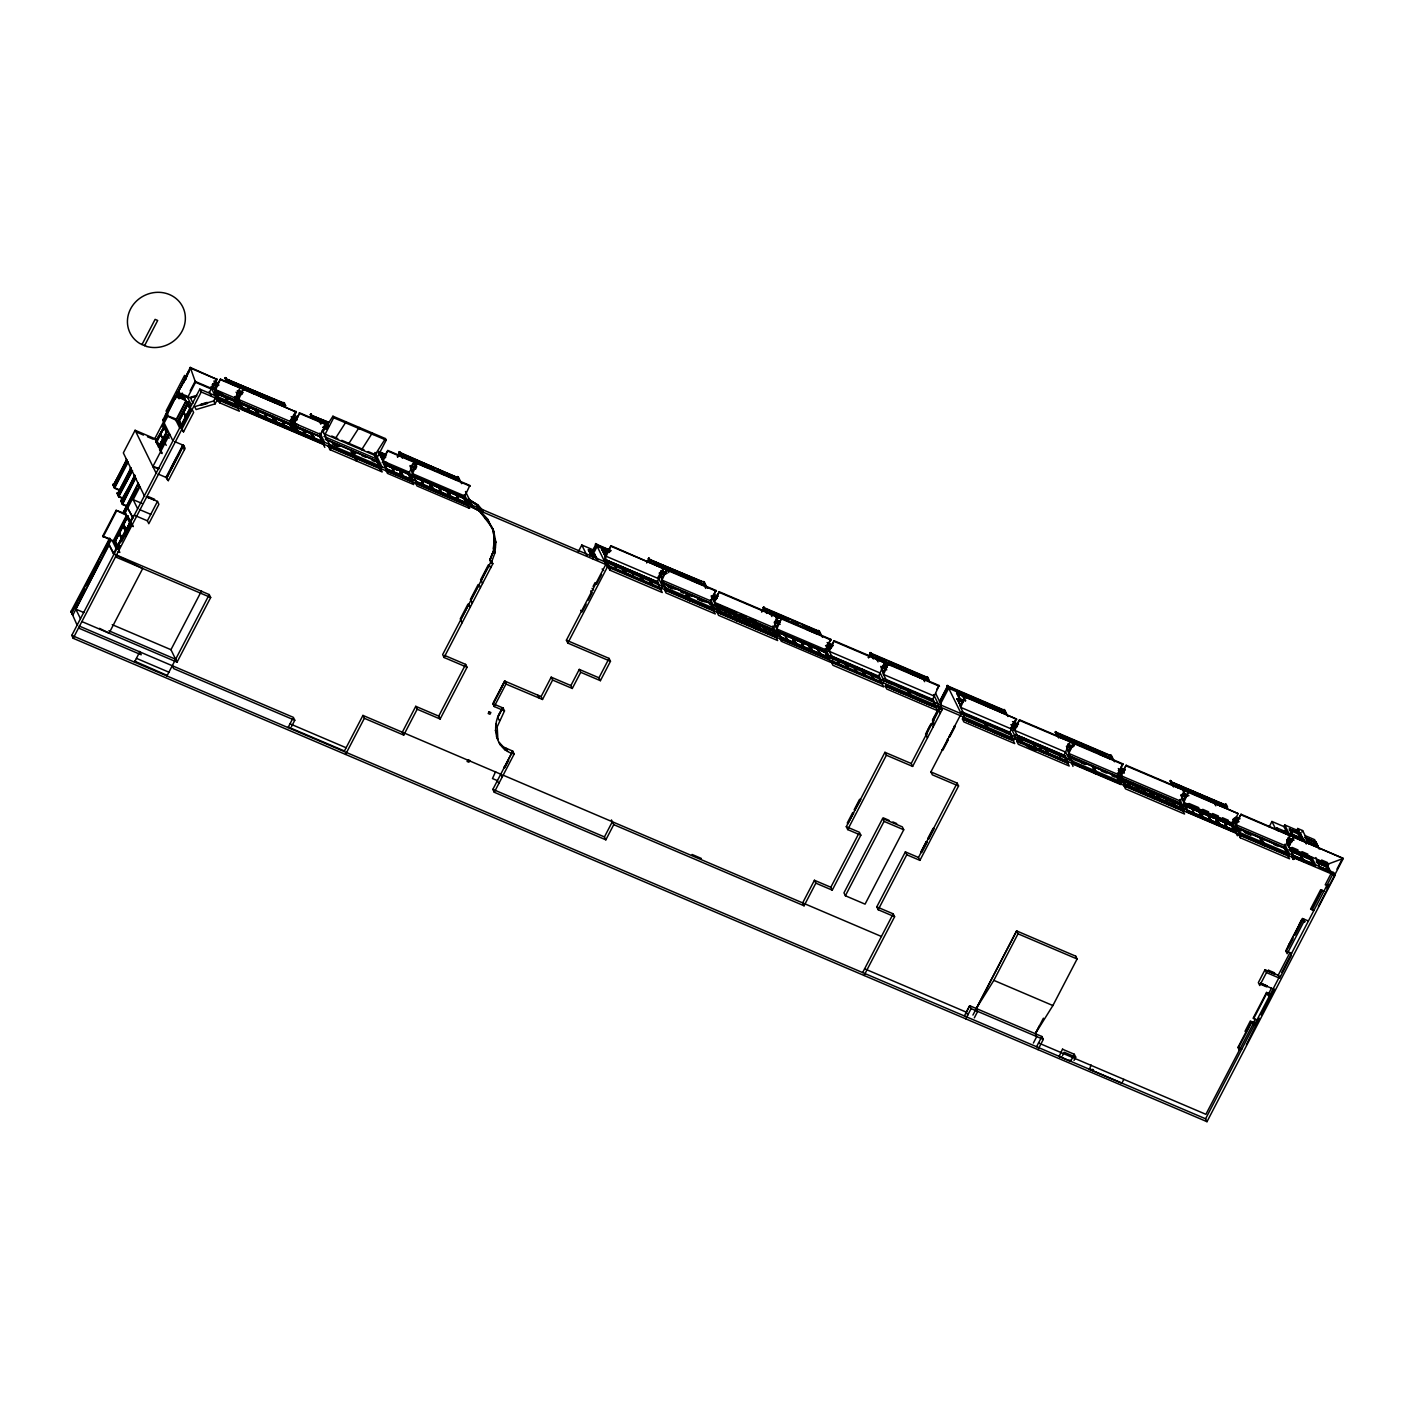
<?xml version="1.0" encoding="UTF-8"?>
<svg xmlns="http://www.w3.org/2000/svg" width="1414" height="1414" viewBox="0 0 1414 1414"><rect width="100%" height="100%" fill="white"/><g stroke="black" fill="none" stroke-linecap="round" stroke-linejoin="round"><path stroke-width="1.5" d="M493.415 548.685L493.875 543.188M493.557 549.958C497.021 526.114 491.471 546.617 494.971 552.856L491.188 563.019L492.832 563.726L444.067 657.492L467.044 667.284L440.143 719.019L417.183 709.227L415.751 706.328L402.318 732.205L403.732 735.103L417.183 709.227M494.971 552.856L495.872 542.269L493.875 532L487.653 519.751L492.867 528.871L494.44 539.335L492.867 528.871M611.431 819.908L613.747 824.645L605.846 839.828L494.281 792.264L514.166 754.016C493.822 749.455 490.446 722.307 503.084 708.007L492.832 703.642L504.533 681.141L506.353 684.199L505.01 681.177L493.239 703.818M496.455 736.588L497.869 739.487L497.198 726.796L504.498 710.906L503.084 708.007M491.188 563.019L489.774 560.121L494.052 549.763L489.792 559.891M141.966 344.627L155.098 319.37L157.679 320.465L144.546 345.723M162.097 453.576L154.798 438.676L135.108 430.28L123.336 452.904L139.686 486.557L137.953 482.722M112.802 484.719L113.809 484.348L112.802 484.719L114.534 488.237L120.155 490.64M127.985 462.678L126.253 458.843M113.474 484.755L126.853 460.345L114.145 485.037M113.809 484.896L126.235 460.186M127.667 461.742L114.216 487.6L119.837 490.004M114.534 488.237L127.967 462.378M124.361 499.248L118.741 496.844L117.009 493.309L118.016 492.938M132.209 471.286L130.123 468.105L131.131 467.734M117.68 493.592L130.459 468.794M130.795 468.935L118.016 493.486L117.009 493.309M118.352 493.627L131.06 468.953L118.299 493.504M118.741 496.844L132.191 470.968M128.108 506.884L122.488 504.48L120.756 500.945L121.763 500.574M133.853 475.74L134.86 475.369L133.853 475.74L135.938 478.922M172.932 440.85L162.787 420.117L163.794 419.746M165.473 415.097L175.566 395.708L185.181 399.19L185.941 400.745L175.849 420.135L165.473 415.097L175.089 418.597L175.849 420.135M190.271 367.41L195.521 382.31L187.62 397.511L177.616 393.251L190.271 367.41L217.049 379.447L211.923 389.31L195.521 382.31L194.761 380.755M116.125 510.33L128.161 516.075L114.711 541.951L102.674 536.206L116.125 510.33L125.758 513.83M188.769 371.228L164.059 420.312M103.063 536.984L116.514 511.108M121.763 501.122L134.524 476.571M163.794 420.294L173.074 402.142M173.94 400.781L179.012 391.006M181.045 387.1L189.176 371.493M121.763 501.935L134.136 476.306L132.898 480.495M123.089 499.389L127.932 489.81M163.794 421.089L166.092 416.405M175.301 398.96L179.295 391.024M183.343 383.212L187.408 375.417M154.798 438.676L166.569 416.034M162.15 426.904L167.577 416.494M177.74 396.981L179.772 393.074M122.488 504.48L135.62 477.985L122.17 503.844L125.917 505.452M155.664 441.557L164.501 426.144L167.276 431.8L159.128 447.496L155.664 441.557L164.501 426.144M178.288 398.235L180.303 394.347M156.159 441.044L164.236 427.116L166.764 432.277L159.375 446.506L156.159 441.044L159.375 446.506M178.924 397.458L180.957 393.552L183.838 399.349L184.562 397.935M156.848 441.345L164.236 427.116M179.065 398.819L181.646 393.852L183.484 398.713M164.095 427.682L160.719 434.169L163.105 439.029L166.481 432.543L163.564 426.834M179.596 398.076L181.452 394.488M77.116 625.147L71.036 611.414L72.468 614.295M109.638 538.257L70.7 612.068M122.824 513.176L137.883 483.942M71.707 612.244L110.045 538.54M123.142 513.317L137.936 484.083M71.637 612.916L84.08 588.984L79.113 598.811M86.113 585.096L98.202 561.818M103.257 552.132L109.302 540.484M123.425 513.335L136.522 488.113M71.707 613.04L77.098 602.682M86.166 585.237L98.273 561.959M103.31 552.255L109.355 540.608M123.478 513.459L133.57 494.052M158.686 446.205L166.764 432.277M81.888 621.577L177.05 662.159L210.686 597.486L209.254 594.587L113.438 553.74L108.454 543.542L110.239 540.095M121.445 541.792L131.06 523.321L129.575 522.685L124.591 512.504L127.278 507.326L132.916 517.807L127.278 507.326M158.439 447.213L166.605 431.517L163.83 425.861M110.893 540.378L72.786 615.249L71.036 611.414M113.067 541.244L126.518 515.385L125.245 512.787L139.367 485.621M80.474 618.678L75.79 609.134L109.408 544.461M137.635 508.74L133.181 499.672L139.915 486.734L144.352 495.819M159.57 449.511L168.407 434.116L159.57 449.511L161.408 453.293M190.13 390.9L195.079 381.391L209.661 387.613M161.744 452.445L160.065 449.016L168.142 435.088M161.037 449.051L164.413 442.547M168.001 435.636L164.625 442.14L166.216 445.375M179.666 427.912L176.149 420.736L186.224 401.329L187.868 402.036L190.501 407.409M158.792 469.077L152.871 466.549L169.698 434.222M118.21 551.743L119.837 552.432L114.446 541.067L122.877 525.018L114.852 541.244L117.468 546.599M123.177 524.488L127.667 515.863M127.507 516.799L123.654 524.205L126.217 529.455M177.793 421.443L187.868 402.036M181.434 426.339L178.394 420.806L187.868 402.76L178.8 420.983L180.55 424.553M180.532 425.738L178.606 421.796L188.698 402.389M113.438 553.74L116.125 548.561L111.971 540.077M132.262 517.524L126.146 529.932L123.089 524.205L126.076 530.391L130.548 521.766L128.621 517.842M118.935 544.302L120.844 540.608M71.778 635.399L199.834 389.115L1333.614 872.509L1335.046 875.407L1206.99 1121.691L73.192 638.297L71.778 635.399L1205.576 1118.792L1206.99 1121.691M124.573 534.439L126.571 530.604L122.859 524.347L123.672 524.7M128.161 527.528L131.042 521.978M181.027 426.162L190.483 408.098L187.868 402.76M180.674 427.346L190.501 408.611L187.691 403.414M119.518 545.504L117.609 549.198L113.88 541.597L127.331 515.721L131.06 523.321M182.335 424.589L186.259 417.537L183.378 411.704L185.729 415.398M186.259 417.042L188.999 411.774M187.549 416.052L189.564 412.163M120.349 545.839L118.422 549.533L116.125 548.561M125.157 536.613L131.873 523.675L133.287 526.574L131.643 525.867M73.192 638.297L201.248 391.996L199.834 389.115M148.063 497.392L154.621 500.185M148.152 497.728L148.664 496.738L154.568 499.266L154.055 500.238M183.537 431.853L193.63 412.446L192.198 409.565L191.385 409.212L181.292 428.601L183.537 431.853L177.775 421.425M209.466 392.279L211.481 388.39M182.777 445.039L165.968 477.384L168.301 480.654L185.11 448.326L183.696 445.428L174.735 441.61M166.887 476.2L167.63 480.371M170.599 469.165L174.664 461.335M174.894 460.858L176.944 456.952M182.371 446.435L183.025 445.145M170.334 470.438L167.488 476.359L166.569 475.97M179.896 452.038L182.848 446.347L184.456 449.599M168.301 480.654L166.887 477.773L183.696 445.428M210.774 386.941L214.044 388.337L214.115 389.804L220.46 379.111L240.15 387.489L234.565 399.738L237.746 406.26M213.885 389.363L212.648 384.785M157.484 501.404L158.898 504.303L148.806 523.71L147.392 520.812L157.484 501.404L146.225 496.614M218.428 398.783L214.875 391.36L220.46 379.111M215.511 391.307L214.751 392.756L233.946 400.798L236.403 405.836M224.967 378.192L225.975 377.821L227.053 381.356L224.967 378.192L225.975 377.821M238.365 407.515L215.405 397.723L216.819 400.622L215.14 403.856L196.122 409.565L194.708 406.666L213.726 400.957L215.741 397.069L211.393 388.214L214.681 389.61M225.975 379.164L284.055 403.114M226.381 381.073L225.321 377.52M218.269 399.932L237.959 408.328L239.373 411.209L219.683 402.831L218.269 399.932L219.011 398.465M219.683 402.831L218.675 399.119M230.995 383.813L255.421 393.41L232.232 384.52M225.533 397.21L227.901 402.743M235.396 404.616L234.07 400.233L237.34 407.055M233.646 401.046L215.812 393.428L216.236 392.632L234.547 400.516L216.024 393.021L218.905 398.783M234.441 401.152L234.865 400.356L215.175 391.961M237.004 406.207L234.547 400.516M237.959 408.328L239.213 405.906L235.413 398.129M241.617 407.904L258.108 414.514L249.73 410.944M247.203 406.454L255.103 409.123L256.588 412.817M254.06 393.834L232.585 383.848M249.925 411.315L247.627 405.942M249.836 411.81L247.097 405.588L249.306 411.456M260.264 396.486L274.705 402.637M256.394 413.277L255.068 408.893L257.277 415.062M256.323 410.343L259.504 415.398M134.454 662.123L139.792 651.872M264.506 413.542L265.973 417.236M264.966 413.736L272.602 416.582L275.076 421.637M267.052 418.738L264.595 413.047L267.228 418.403M267.334 419.269L265.143 413.401M273.892 420.736L272.566 416.37L275.606 421.973L259.328 414.956M272.831 417.236L273.255 416.441L276.614 422.821L285.009 426.392L282.111 420.506L283.472 424.695M275.536 421.443L274.21 417.059L276.826 422.415L293.105 429.432L290.347 423.528L296.321 412.057L243.438 388.903L237.923 397.988L242.501 407.303L241.352 409.494L323.382 444.473L324.813 447.372M274.351 418.155L276.826 423.193M283.719 402.424L285.451 406.26L284.373 402.707M285.133 405.323L285.451 406.26M282.217 421.372L290.117 424.041M284.939 426.233L282.641 420.859M177.05 662.159L170.953 649.698L201.53 590.911M291.39 428.195L290.064 423.829L292.945 429.768M243.438 388.903L237.852 401.152L290.754 423.9L290.33 424.713L256.5 410.007L259.328 415.734L264.931 418.12M293.635 424.925L299.591 413.454L293.723 421.761L290.436 420.365L295.933 411.28M294.784 426.321L297.612 431.27L313.484 438.04L313.06 438.853M166.94 675.98L209.254 594.587M297.559 432.472L298.283 431.076L291.991 418.067L296.781 419.923M310.285 414.567L311.31 414.196L312.37 417.749L310.285 414.567L311.31 414.196M302.79 429.856L305.088 435.247M303.003 430.245L310.886 432.914L313.36 437.951M311.292 415.539L329.356 422.433M311.716 417.466L310.638 413.913M312.176 437.067L310.85 432.684L313.89 438.305M311.098 433.285L320.289 436.484L294.041 425.296M311.752 433.373L314.65 438.64L322.799 442.105M318.804 421.443L328.172 424.607M314.65 438.64L311.274 432.949M321.632 431.73L322.463 430.103L329.462 444.367M323.011 442.723L319.882 436.131L325.856 424.66M324.884 434.717L333.686 417.766L332.926 416.211L323.417 431.093M323.382 444.473L324.531 442.282L319.971 432.949M328.278 446.647L380.773 469.041L382.204 471.923L329.692 449.546L328.737 445.746L330.735 449.988M329.25 446.965L329.727 446.064L378.192 466.832M329.321 447.089L329.78 446.188M329.692 449.546L330.169 448.645M350.76 450.483L353.306 457.04M352.828 451.366L355.214 455.715M353.429 457.27L353.889 456.368M355.002 456.934L355.939 460.734M355.568 458.277L355.975 457.252M332.926 416.211L385.439 438.587L386.199 440.143L376.46 458.878L323.965 436.484M376.672 462.325L377.131 461.424L379.747 468.582M380.631 455.856L384.944 456.881M377.538 462.413L377.998 461.512L325.503 439.118M382.24 462.714L387.825 450.465L382.31 459.532M380.773 469.041L381.957 466.761L374.975 452.498L374.127 454.106L380.313 466.726M386.04 470.473L412.287 481.661L413.719 484.56L387.454 473.372L386.04 470.473L412.605 481.078M398.889 452.339L399.897 451.967L400.975 455.52L398.889 452.339L399.897 451.967M391.59 467.274L394.312 472.135M397.299 456.74L399.172 452.904L423.793 463.509M391.784 467.645L394.418 473.001M397.634 456.881L399.561 453.169M397.917 456.899L400.18 452.533L458.295 478.215M400.321 455.237L459.391 480.424L457.641 476.589L459.391 480.424M399.897 470.703L403.29 476.359L411.58 479.505M399.915 470.986L400.339 470.173L403.52 476.324M408.77 474.485L383.583 463.739L386.199 469.094L402.69 475.705M413.224 460.681L429.149 467.468L413.224 460.681L416.264 467.062M413.736 461.901L428.159 468.069M411.421 479.876L408.487 473.902L414.461 462.431M408.681 474.256L411.81 480.124L409.088 473.902L384.767 463.545M409.088 473.902L383.777 463.332L386.57 469.13M415.999 466.337L413.789 463.244M411.828 475.422L412.676 473.814M412.287 481.661L413.135 480.053L409.335 472.276L383.07 461.088L386.994 462.572M288.032 727.609L292.521 718.966M291.425 726.708L294.784 720.256L293.37 717.358L79.131 626.013M421.319 480.247L424.041 485.108M415.946 482.068L423.829 484.737M423.935 485.603L421.213 479.381L423.405 485.249M430.51 487.07L429.184 482.687L432.224 488.307M429.22 482.916L431.517 488.29M431.376 488.855L431.694 487.954M439.913 472.895L457.783 479.682L441.857 473.725M433.444 488.749L433.02 489.544L429.609 482.952M441.097 492.372L433.444 489.527L430.828 483.394L430.404 484.189L446.258 490.958L446.683 490.145L449.546 496.102L446.93 490.746M438.623 487.335L440.921 492.708M438.817 487.706L441.451 493.062M441.345 492.196L438.711 486.84L441.628 492.726M446.948 491.029L447.372 490.216L449.846 496.933M456.722 480.247L441.203 472.806M457.959 477.525L457.641 476.589M449.192 495.413L446.541 490.711M456.05 494.635L458.949 500.521L456.227 494.299L458.419 500.167L450.942 496.986L448.326 490.852L447.902 491.665L463.757 498.417L466.39 503.773L466.691 502.889M456.581 494.988L459.055 500.026M463.757 498.417L469.855 485.444L417.36 463.05L411.845 472.135L416.423 481.449M464.34 497.816L465.171 496.19L412.605 473.69M412.358 475.298L464.87 497.693L464.446 498.488L429.449 483.57L429.874 482.757L433.055 489.491M467.221 503.225L450.73 496.614M415.875 482.474L468.388 504.869L469.501 508.351L468.087 505.452L468.918 503.844L464.358 494.511M344.15 751.523L362.938 715.413L500.75 774.183L502.182 777.064M471.516 506.548L480.831 511.868L471.516 506.548L472.205 505.24L465.489 491.524M345.564 754.422L364.352 718.312L362.938 715.413M489.774 560.121L491.418 560.828L442.653 654.594L444.067 657.492M440.143 719.019L438.729 716.12L465.63 664.386L444.579 655.407M504.498 710.906L494.246 706.54L505.947 684.04L504.533 681.141M577.919 552.503L581.808 545.009L593.986 550.205M502.765 707.866L497.71 717.57L499.46 720.61M596.089 544.973L590.822 554.924L588.365 549.922L592.572 551.23M593.049 551.601L589.426 550.046L590.716 553.493M595.418 544.143L596.425 543.771L597.503 547.324L595.418 544.143L596.425 543.771M589.85 556.179L595.683 544.708L600.455 546.847M591.441 554.447L596.69 544.337L610.883 550.488M592.484 552.68L596.761 544.461M591.918 556.497L597.168 546.387L607.932 550.965M592.289 558.565L594.41 554.041L597.857 559.997M593.279 557.823L595.1 554.341M593.085 558.654L594.145 555.013L595.824 558.459M604.573 554.801L601.798 549.145L609.575 552.467M602.382 550.399L608.692 552.273M623.91 568.304L656.821 582.338L663.908 568.888L611.025 545.733L604.679 556.427L608.25 563.709M604.609 559.591L611.025 545.733M498.806 783.533L497.392 780.634L492.479 778.548L495.607 771.62M606.093 560.085L657.386 582.038L606.093 560.085L608.055 564.204M593.085 586.439L595.1 582.55M606.235 561.181L622.213 567.739L622.637 566.926L625.536 572.829M580.712 672.286L572.299 688.459L570.885 685.56L579.28 669.405L580.712 672.286L600.402 680.682L610.477 661.292L567.827 643.105L566.395 640.206L605.917 564.221M586.138 604.167L582.108 611.926L580.659 610.3M588.153 600.296L592.183 592.537M596.531 584.176L601.586 574.473M567.827 643.105L607.331 567.12L595.754 543.489M494.281 792.264L492.867 789.366L512.752 751.117L503.543 747.069L499.124 742.403L500.538 745.284M551.195 677.165L552.609 680.063L542.516 699.47L541.102 696.572L551.195 677.165L570.885 685.56M508.633 760.325L504.886 767.555L503.897 767.13M609.77 570.125L610.601 568.516L609.187 565.618L608.356 567.226L609.77 570.125L662.265 592.519L660.851 589.62L610.371 568.092M614.1 564.416L616.168 567.261M623.274 571.238L621.948 566.855L624.829 572.811M622.195 567.456L624.988 572.476M623.38 567.951L625.571 571.663M626.013 573.306L639.676 579.634M631.21 571.839L633.49 575.056M631.846 571.68L633.666 574.72M639.729 575.198L640.135 574.384L642.062 578.326M648.301 558.671L649.309 558.3L650.387 561.853L648.301 558.671L649.309 558.3M646.64 562.949L648.566 559.237L675.521 570.832M649.238 559.52L704.101 582.214M649.715 561.57L648.637 558.017M655 564.769L666.1 569.506M650.369 582.656L648.991 578.467L651.607 583.823M649.097 579.333L651.995 583.858M600.402 680.682L598.97 677.801L609.063 658.394L566.395 640.206M656.538 582.586L656.962 581.773L659.101 586.032M657.227 582.656L657.634 581.861L605.139 559.467M666.913 568.852L654.311 564.292L666.913 568.852L668.769 572.617M661.239 581.755L666.825 569.506L661.31 578.591L665.817 587.782L664.633 590.062L666.047 592.961L715.272 613.941L713.858 611.042L664.633 590.062M662.883 583.558L665.959 589.815M660.851 589.62L662.53 586.386L658.04 577.195L663.537 568.11M665.605 590.469L665.11 589.161M685.543 593.208L688.105 599.783M691.994 580.588L703.094 585.325M686.338 593.279L689.59 599.889M687.487 594.039L689.873 598.405M689.254 600.543L689.714 599.642M692.171 596.443L688.6 595.312M690.633 599.943L690.05 600.614M690.226 600.968L690.686 600.066M707.601 588.295L703.765 581.525L704.084 582.462M704.419 581.808L704.419 583.151M703.907 584.671L691.305 580.111L703.907 584.671L705.763 588.436M705.179 584.406L705.498 585.361L650.051 560.916M713.381 608.727L710.464 602.753L716.032 590.504L666.825 569.506M709.81 604.361L710.288 603.46L712.532 608.073M661.858 582.533L711.083 603.513L713.045 609.381M713.752 600.862L719.266 591.777L714.512 602.399L773.582 627.586M712.886 610.636L713.292 609.593M713.858 611.042L714.335 610.141M718.895 607.843L721.741 614.295L718.895 607.843L729.271 612.262L732.275 618.395M717.145 612.439L776.215 637.626L777.629 640.524L718.559 615.337L717.145 612.439L718.33 610.176L712.002 597.256M717.923 612.775L716.067 607.136M605.846 839.828L604.432 836.929L612.333 821.746M735.987 620.375L733.459 613.34L735.704 617.936M736.058 620.499L736.464 619.473M736.835 620.834L737.295 619.933M737.613 621.17L735.015 613.994L734.538 614.913L752.672 622.637L755.677 628.77L753.132 621.736L752.672 622.637M748.801 620.976L735.563 615.055M751.965 626.791L748.748 620.658M763.153 607.649L764.161 607.278L765.239 610.83L763.153 607.649L764.161 607.278M763.489 608.338L761.563 612.05L764.444 607.843L818.953 631.174M764.567 610.53L820.35 634.32L818.618 630.485L818.936 631.422M755.748 628.894L756.207 627.993M756.525 629.23L756.985 628.329M757.303 629.566L754.705 622.39L754.228 623.309L772.362 631.033L774.289 634.974M769.888 613.8L780.988 618.537M775.738 635.31L772.751 629.195L778.336 616.964L719.266 591.777M772.362 631.033L772.822 630.131L776.551 636.972M775.402 635.982L773.44 630.096L714.37 604.909M775.738 626.667L774.236 622.231M776.339 626.72L775.013 622.602M780.669 636.76L776.109 627.445L781.606 618.36L776.021 630.609L825.387 651.695M775.438 637.29L775.844 636.265M776.215 637.626L777.4 635.363L772.822 626.031M784.788 634.921L787.51 639.782M784.964 635.293L787.686 640.153M787.58 640.63L784.894 634.426L787.333 640.118M793.661 641.903L792.335 637.52L795.163 643.458M792.37 637.749L794.668 643.123M792.547 638.386L792.954 637.573L796.453 644.289L803.417 647.276L801.225 641.39L804.106 647.276M809.992 648.867L808.242 645.297L793.448 638.987L793.855 638.174L796.453 644.289M796.489 643.529L796.064 644.342L792.724 637.767M806.881 629.601L817.981 634.338M801.296 642.256L803.93 647.612L801.049 641.726M808.242 645.297L808.667 644.484L811.512 650.422L809.055 644.731M808.702 644.713L810.876 650.652M818.618 630.485L818.777 631.51L764.32 608.285M811.777 651.253L809.303 644.537L808.879 645.35L825.21 652.314L825.635 651.501L776.622 630.609L779.521 636.512M817.469 648.849L819.767 654.24L812.785 651.253L810.204 645.138L809.78 645.951L824.592 652.261L824.998 651.447L828.18 657.545M817.646 649.22L820.367 654.081L827.349 657.05L824.875 652.013M820.191 653.71L812.608 650.9M825.228 652.031L830.831 639.34L781.606 618.36M827.773 651.447L834.119 640.736L884.987 662.424L878.094 677.094M834.119 640.736L829.364 651.377L880.233 673.064L884.05 680.823L882.354 684.058L883.785 686.957L832.917 665.269L831.503 662.371L833.182 659.136L826.854 646.233M828.021 657.05L825.051 651.677M829.064 659.366L779.839 638.368L781.253 641.267L830.478 662.247L825.635 651.501M844.83 662.424L847.64 667.426M846.332 663.59L878.377 676.846L880.021 680.205M853.932 666.701L856.831 671.226M869.804 653.109L870.812 652.738L871.89 656.29L869.804 653.109L870.812 652.738M861.798 669.918L862.222 669.122L864.926 674.178M868.214 657.528L870.087 653.675L884.775 659.949M868.549 657.669L870.476 653.957M868.815 657.669L871.095 653.303L927.248 677.359M863.282 670.819L865.103 673.842M871.218 656.008L928.644 680.488L926.912 676.652L928.644 680.488M876.185 658.111L892.11 664.916L876.185 658.111L878.041 661.893M876.698 659.348L891.138 665.499M870.688 673.559L872.173 677.271M870.883 673.93L873.781 678.455M878.748 676.864L831.167 656.096M878.748 677.147L879.172 676.334L830.195 655.46M885.305 686.108L936.174 707.795L937.588 710.694L886.719 689.007L885.305 686.108L885.765 685.207L936.634 706.894M886.313 686.55L886.719 685.507M891.244 688.547L904.66 694.274M910.775 673.683L923.042 678.914M906.993 689.608L908.636 692.436M907.823 689.678L909.573 692.736M909.732 696.536L910.139 695.494M814.429 880.268L802.657 902.892L804.089 905.791L815.843 883.149L814.429 880.268L830.831 887.25L832.263 890.148L860.843 835.179L859.412 832.28L846.297 826.695L884.952 752.319L911.217 763.507L912.631 766.406L942.042 709.828L940.628 706.929L937.341 705.533L936.174 707.795M910.74 696.961L911.199 696.059M911.747 697.385L912.207 696.483L911.676 697.261L934.99 707.018M922.582 678.897L911.818 673.488M860.843 835.179L847.711 829.594L886.384 755.217L884.952 752.319M926.912 676.652L926.842 677.889M916.679 699.4L930.094 705.109M927.248 698.64L932.091 701.114L932.568 700.213L934.071 703.271M830.831 887.25L858.439 834.189M934.884 703.836L932.71 699.382L939.126 685.507L888.257 663.82L882.76 672.905L887.32 682.22M932.922 701.185L933.399 700.284L886.437 680.258M935.167 707.371L935.573 706.346M946.92 686.002L947.928 685.613L949.006 689.166L946.92 686.002L947.928 685.613M939.373 701.857L947.203 686.568L1004.028 710.889M939.709 701.998L947.592 686.833M939.974 702.016L948.211 686.179L1004.364 710.235M940.451 704.066L948.688 688.229L1005.761 713.381L1004.028 709.545L1005.761 713.381M932.533 719.92L934.583 715.979M935.326 714.583L938.772 708.432L937.341 705.533M882.636 818.476L843.964 892.853L845.378 895.751L865.068 904.147L903.74 829.771L902.326 826.872L882.636 818.476L884.05 821.375L903.74 829.771M911.217 763.507L941.477 705.303L935.715 693.549M845.378 895.751L884.05 821.375M956.659 693.284L969.262 697.844L956.659 693.284L959.434 698.94L962.934 700.425M968.449 698.498L957.349 693.761L1016.631 719.16L1009.826 732.258L1012 736.712M959.841 704.349L957.084 698.693L963.058 701.238M957.932 699.241L960.124 705.073L957.932 699.241L963.358 701.556M959.434 698.94L965.78 700.619M963.57 700.496L959.876 698.923L957.702 693.09M864.06 975.483L894.602 916.732L878.2 909.732L876.786 906.851L905.367 851.882L906.781 854.763L919.913 860.366L958.568 785.99L932.321 774.801L930.907 771.903L961.166 713.699L947.256 685.33M962.421 719.001L1013.29 740.689L1014.704 743.57L963.835 721.882L962.421 719.001L964.436 715.113L959.876 705.78L965.373 696.713L1016.631 719.16M963.429 719.426L963.835 718.4M968.36 721.423L981.776 727.149M878.2 909.732L906.781 854.763M987.891 706.558L1004.17 712.691L988.757 707.124M984.109 722.483L985.752 725.311M984.939 722.554L986.707 725.629M986.124 723.349L987.767 726.177M919.913 860.366L918.481 857.467L957.154 783.109L930.907 771.903M931.313 834.136L928.68 839.191L927.672 838.767L933.099 828.357L934.088 828.781L931.455 833.853M986.848 729.412L987.255 728.387M987.856 729.836L988.315 728.935M862.646 972.585L893.188 913.833L876.786 906.851M988.863 730.26L989.27 729.235M1004.028 709.545L1004.187 710.553L948.105 686.638M1003.198 713.275L989.111 706.452M993.795 732.275L1007.21 737.984M1009.207 733.99L1009.684 733.088L1011.187 736.146M961.608 712.303L1010.515 733.159L961.467 712.55M1013.184 730.49L1019.529 719.797L1070.398 741.484L1063.964 755.341L1066.421 760.113M1019.529 719.797L1014.775 730.419L1065.643 752.107L1069.444 759.884M988.686 729.907L1012.212 740.123L1012.689 739.222L1012.283 740.247M1013.29 740.689L1015.305 736.8L1010.745 727.468M1016.913 741.431L1067.764 763.118L1069.196 765.999L1018.327 744.312L1016.913 741.431L1018.593 738.196L1012.353 725.47M1017.921 741.855L1018.327 740.83L1041.747 750.799L1041.34 751.841M1034.924 746.185L1033.422 743.11C994.873 720.981 1048.481 767.325 1033.121 743.092M1033.422 743.11L1019.317 737.489M1041.27 751.718L1038.724 744.665L1040.987 749.279M1039.096 745.638L1039.555 744.736L1041.181 748.059M1042.348 752.266L1042.807 751.364M1045.282 748.572L1058.856 753.962L1060.359 757.02M1043.338 752.69L1043.815 751.788L1041.605 751.046M1055.215 732.169L1056.223 731.798L1057.301 735.351L1055.215 732.169L1056.223 731.798M1056.505 732.364L1111.015 755.695M1056.629 735.068L1112.411 758.841L1111.28 756.508M1048.287 754.705L1045.459 748.236M1061.066 737.984L1072.537 742.05L1074.216 745.496M1042.242 748.589L1040.739 745.532L1040.28 746.433L1058.856 753.962M1061.702 760.414L1048.463 754.369M1064.159 755.518L1063.699 756.419L1058.697 754.281M1016.083 734.732L1064.989 755.589L1064.53 756.49L1060.606 754.829M1073.862 746.168L1072.537 742.05M1072.731 761.28L1068.171 751.965L1073.668 742.88L1068.083 755.129L1117.307 776.109L1120.312 782.225M1066.757 762.676L1067.163 761.651L1043.744 751.665L1043.285 752.566L1047.65 754.245L1044.752 748.342M1069.797 757.038L1072.519 763.967M1067.764 763.118L1068.242 762.217L1017.373 740.529M1072.979 766.441L1071.9 762.888L1121.125 783.886M1098.943 754.139L1110.043 758.858M1092.456 766.706L1095.196 773.635M1092.916 767.413L1093.393 766.512L1096.168 774.041M964.366 1015.959L969.704 1005.708L1041.888 1036.497L1043.32 1039.396L1037.982 1049.648M1094.418 767.537L1096.964 774.094M965.797 1018.858L971.118 1008.606L969.704 1005.708L966.345 1012.177L967.759 1015.075M1095.603 772.592L1095.019 773.264M1097.07 774.324L1097.547 773.423L1072.024 762.641M974.317 1017.868L977.675 1011.399L976.261 1008.518L1016.613 930.907L1075.718 956.164M972.938 1015.058L1016.648 930.995M1110.326 755.659L1111.333 755.288L1114.515 761.775M976.261 1008.518L993.83 980.362L1018.027 933.806L1016.613 930.907M1110.944 755.571L1111.333 756.649M1111.757 758.558L1110.679 755.005M1117.307 776.109L1122.893 763.86L1073.668 742.88M1116.724 777.859L1117.201 776.958L1119.8 784.116M1068.772 756.03L1117.997 777.011L1070.539 757.073M1119.835 775.968L1126.18 765.257L1185.25 790.444L1179.665 802.692L1182.652 808.808M1180.23 803.841L1121.161 778.654L1120.595 777.506L1126.18 765.257M1124.095 784.116L1122.628 779.273L1125.226 786.431M1124.059 785.937L1183.129 811.123L1184.543 814.022L1125.473 788.835L1124.059 785.937L1125.244 783.656L1118.916 770.754M1127.965 782.649L1130.387 786.926M1143.537 789.295L1124.749 780.988M1146.719 795.092L1143.343 788.906M1151.279 795.711L1149.829 790.868L1152.428 798.026M1150.696 791.257L1153.612 796.701M1153.594 798.521L1154.054 797.62L1124.519 785.035M1154.761 799.034L1155.238 798.132M1039.361 1025.928L1035.331 1033.705L1036.745 1036.586L1033.387 1043.055M1043.408 1018.186L1035.331 1033.705L1052.882 1005.548L1077.097 958.992L1075.683 956.094M1225.85 804.919L1225.531 803.983L1227.281 807.818L1171.481 784.028L1170.403 780.475L1172.153 784.31M1171.075 780.758L1170.067 781.129M1160.682 801.049L1157.677 794.915L1159.922 799.511M1170.35 781.695L1225.531 805.326L1225.531 803.983M1036.568 1046.749L1041.888 1036.497M1176.077 786.767L1188.679 791.31L1176.766 787.245M1173.072 801.879L1176.077 808.013M1180.814 808.295L1179.364 803.452L1181.963 810.629M1121.284 778.407L1180.354 803.594L1179.877 804.495L1154.284 793.59M1187.884 791.981L1177.12 786.573M1183.783 802.48L1188.52 791.84L1183.023 800.925L1183.783 802.48L1233.008 823.461L1238.134 813.616L1188.52 791.84M1184.26 805.149L1199.655 811.318L1202.112 816.992L1199.266 811.07L1198.842 811.866L1201.476 817.221L1201.776 816.32M1183.129 811.123L1184.313 808.843L1179.736 799.529M1062.815 1049.365L1074.304 1054.261L1070.61 1061.348L1059.121 1056.452L1062.586 1048.905M1062.55 1055.498L1064.229 1052.263L1075.718 1057.159L1074.039 1060.394M1194.194 813.51L1192.161 808.649M1199.479 811.919L1199.903 811.106L1202.377 817.822M1215.828 818.618L1200.804 811.707L1200.38 812.52L1213.336 818.052M1213.76 803.046L1224.878 807.783M1208.493 815.613L1210.967 820.65M1205.135 818.582L1210.791 820.297M1234.952 830.601L1232.336 825.246L1217.136 818.688L1231.523 825.794L1234.157 831.149M1123.847 1079.342L1121.85 1083.195L1089.363 1069.338L1091.148 1065.025M1218.126 823.302L1215.474 818.582L1184.755 805.485L1186.222 809.197M1218.709 824.786L1216.234 818.07L1215.81 818.883L1231.806 825.546L1234.457 830.265M1219.769 824.026L1216.924 819.077M1219.734 824.804L1217.136 818.688M1224.842 822.577L1227.299 827.614M1221.466 825.546L1227.122 827.261M1231.523 825.794L1231.947 824.998L1237.391 835.745M1232.16 825.847L1232.584 825.051L1183.553 804.142M1232.478 825.723L1233.326 824.097L1184.101 803.117L1187.583 810.24L1186.753 811.866L1235.977 832.846M1235.447 826.483L1241.032 814.234L1235.536 823.319M1235.058 831.75L1235.465 830.955L1186.452 810.045M1237.162 828.392L1240.29 834.295M1235.765 832.758L1236.808 831.238L1233.326 824.097M1238.911 834.914L1288.136 855.894L1289.55 858.793L1240.325 837.795L1238.911 834.914L1240.096 832.634L1233.768 819.731M1240.325 837.795L1239.389 833.995M1261.765 838.891L1264.151 843.257M1269.1 826.943L1271.946 821.481L1283.947 826.589L1287.058 832.987M1262.543 844.989L1259.945 837.813L1262.49 844.865M1263.533 845.395L1263.992 844.494M1264.434 845.696L1264.911 844.777L1264.328 845.466M1283.947 826.589L1284.778 824.981L1288.684 832.952L1276.683 827.844L1275.852 829.452L1271.946 821.481M1281.791 831.626L1282.304 830.637L1304.38 840.057L1306.306 843.999M1289.374 829.064L1300.509 833.27L1302.877 839.015L1291.972 834.366L1289.374 829.064L1300.509 833.27M1289.975 829.417L1300.014 833.164L1302.877 839.015M1287.553 840.605L1291.53 841.807M1241.227 835.091L1288.472 855.24L1284.672 847.463L1290.257 835.214L1286.952 840.676M1284.442 848.559L1286.811 852.907M1291.972 834.366L1303.089 838.573M1238.576 832.351L1236.136 827.384L1285.361 848.365L1286.51 852.589M1292.007 835.338L1292.679 834.03L1290.204 828.975M1293.085 836.681L1293.439 835.709M1241.032 814.234L1343.3 858.457L1328.17 864.042L1288.79 847.251L1288.03 845.696L1294.093 836.116L1303.514 840.128M1296.885 830.106L1297.716 828.48L1302.648 830.584L1309.258 844.07M1288.79 847.251L1293.545 836.611M1289.091 849.849L1289.921 848.241L1312.015 857.644L1315.497 864.785M1298.123 832.652L1298.971 831.025L1297.716 828.48M1287.164 855.47L1287.571 854.445M1290.558 849.991L1311.114 858.846L1290.558 849.991L1293.191 855.346M1288.136 855.894L1289.321 853.614L1284.76 844.299M1290.964 850.875L1300.173 855.311L1301.817 858.669M1302.488 838.219L1301.817 839.527L1299.342 834.472L1300.014 833.164M1301.799 832.192L1302.648 830.584M1291.76 856.637L1314.967 865.81L1291.76 856.637L1293.174 859.535L1292.06 856.053M1304.362 837.442L1316.098 842.055L1318.042 846.155L1306.695 841.259M1303.478 839.898L1302.966 840.888L1282.958 832.351L1283.47 831.361L1304.026 840.216L1283.223 831.856M1305.157 837.459L1316.257 842.514M1303.867 841.047L1304.38 840.057M1300.668 855.399L1303.425 860.189M1315.055 842.868L1315.55 841.878M1317.265 845.378L1316.752 846.35L1308.091 842.656M1317.707 846.032L1306.324 840.782M1292.29 855.17L1314.366 864.59L1311.167 859.27L1312.015 857.644M1312.687 864.855L1310.566 858.51L1310.053 859.5L1290.045 850.963M1265.053 969.686L1258.336 982.624L1259.75 985.505L1266.467 972.585L1265.053 969.686L1278.185 975.271L1279.599 978.17L1291.371 955.546L1289.957 952.647L1278.185 975.271M1319.881 867.913L1316.929 859.747L1328.488 864.679L1327.64 866.287M1267.987 970.941L1274.562 973.733M1289.197 943.527L1286.422 951.145M1298.759 925.127L1301.728 919.436L1302.506 919.948M1267.315 986.442L1260.917 983.331M1302.559 918.517L1303.991 921.415L1287.164 953.743L1285.75 950.862L1302.559 918.517L1308.41 921.009M1245.009 1031.354L1250.4 1020.873M1288.242 947.981L1293.085 938.666M1295.083 935.078L1303.478 918.906L1304.892 921.804L1303.991 921.415M1239.371 1050.302L1237.957 1047.403L1251.408 1021.527L1255.279 1023.188M1270.408 994.077L1266.537 992.434L1253.087 1018.292L1256.958 1019.954M1238.558 1047.65L1251.991 1021.792M1253.688 1018.557L1267.121 992.681M1311.414 909.449L1321.489 890.06M1251.408 1021.527L1252.822 1024.425L1205.895 1114.32L1038.53 1042.966M1255.314 1019.247L1253.635 1022.481L1255.049 1025.38L1252.822 1024.425M1271.451 988.209L1268.765 993.388L1270.179 996.287L1267.951 995.332L1266.537 992.434M1312.227 909.803L1322.32 890.396M1331.44 872.845L1325.218 884.811L1326.862 885.518M1205.576 1118.792L1279.829 975.978M1281.791 972.213L1333.614 872.509M1327.004 888.292L1328.983 884.475M1336.955 869.15L1341.921 859.588M1246.388 1044.858L1259.45 1018.204M1318.431 906.303L1343.3 858.457L1293.916 837.388M211.163 387.754L216.678 378.669M323.276 427.505L325.467 423.882L299.22 412.676M410.767 467.097L412.976 463.474M711.631 597.769L716.032 590.504M826.43 646.605L830.831 639.34M881.682 667.868L883.874 664.244M936.934 689.148L939.126 685.507M1011.841 725.665L1015.146 720.203M1067.093 746.928L1070.398 741.484M1120.701 767.502L1122.893 763.86M1183.041 794.085L1185.25 790.444M1234.457 818.282L1232.248 821.923L1233.008 823.461M335.348 438.552L346.059 421.814L346.819 423.352M348.48 444.137L359.191 427.399L359.951 428.955M361.613 449.74L372.306 433.002L373.066 434.558M385.439 438.587L374.728 455.343L324.106 433.745M471.728 506.548L468.688 499.389L477.101 504.692L479.806 510.56M477.101 504.692L479.682 510.454M477.667 505.169L482.704 511.179M493.875 532C495.236 529.119 465.648 495.554 487.353 519.38M489.12 522.738L488.077 519.539L480.831 511.868M196.475 395.443L190.148 397.352L193.011 403.202M196.793 396.079L190.448 397.988L187.178 396.592L191.42 405.27M202.573 404.899L207.416 403.45L207.133 402.424L200.7 404.369L200.965 405.376M494.317 539.335L493.486 549.268M493.822 549.922L490.287 559.449M152.871 466.549L158.934 468.317M177.245 392.473L186.86 395.955M102.674 536.206L110.38 538.999M294.466 423.316L298.389 424.801M333.686 417.766L386.199 440.143M1284.778 824.981L1298.971 831.025M1304.981 835.568L1314.596 839.669L1319.209 849.072M1289.515 830.283L1299.342 834.472M1305.882 839.103L1315.992 843.168M226.152 378.828L283.878 403.45M311.469 415.203L327.217 421.92M400.074 452.993L457.8 477.596M649.468 559.325L701.91 581.684M870.989 653.763L927.071 677.677M1056.382 732.806L1110.838 756.03M1171.252 781.783L1225.691 805.008M225.25 378.758L284.373 404.068M310.567 415.133L327.041 422.256M427.717 465.065L433.745 467.751M437.668 469.324L443.696 471.993M447.619 473.566L455.644 477.084M679.498 572.423L701.733 582.002M766.105 609.346L788.358 618.943M792.335 620.534L798.45 623.238M802.41 624.829L818.547 631.704M888.77 661.646L927.566 678.296M1055.498 732.735L1106.632 754.634M1177.067 784.558L1183.182 787.28M1187.141 788.871L1225.531 805.326M226.735 380.419L285.805 405.606M312.052 416.794L328.472 423.793M328.26 424.465L317.956 420.895L327.907 425.137M769.534 612.651L781.801 617.865L769.198 613.322M1317.371 846.509L1315.391 842.214M387.825 450.465L414.072 461.653L416.6 467.097M912.525 674.425L921.292 678.172M220.831 379.871L242.908 389.186M243.526 389.451L296.321 412.057M299.591 413.454L329.02 425.914M388.196 451.243L470.243 486.222M611.414 546.493L665.853 569.524M667.196 570.284L716.421 591.282M719.638 592.554L780.74 618.537M781.995 619.138L831.22 640.118M834.49 641.514L939.515 686.285M1019.901 720.574L1072.183 742.721M1074.057 743.658L1123.282 764.638M1126.551 766.034L1187.636 791.981M1188.909 792.618L1238.134 813.616M1241.421 815.012L1290.629 835.992M217.049 379.447L190.643 368.188L162.787 420.117M1288.101 837.565L1294.093 840.128M239.072 390.706L243.049 392.385M661.575 570.832L667.125 573.2M1183.341 793.307L1188.909 795.658M1289.215 838.255L1293.227 839.969M238.118 390.511L242.13 392.208M660.939 570.779L666.188 573.006M775.809 619.792L780.157 621.435M882.937 665.464L886.932 667.161M1067.658 744.047L1073.208 746.415M1182.705 793.236L1187.954 795.481M237.305 390.653L242.695 393.057M323.134 427.364L326.74 428.902M661.222 571.503L666.542 573.66M776.109 620.534L779.803 622.107M882.831 666.029L886.454 667.567M1069.143 745.514L1072.855 747.087M1183.005 793.979L1186.699 795.552M213.814 381.091L217.88 382.929M237.764 391.183L241.794 392.88M293.971 415.274L297.877 417.042M322.71 427.382L326.687 429.096M378.74 451.42L386.482 454.813M660.585 571.45L665.835 573.677M714.247 594.463L718.294 596.284M775.455 620.463L778.973 621.966M827.084 642.575L833.093 645.226M882.601 666.135L886.578 667.832M1012.495 721.617L1018.504 724.286M1068.401 745.408L1071.9 746.892M1121.161 767.943L1125.208 769.782M1182.351 793.908L1187.601 796.153M1236.03 816.921L1240.078 818.759M1288.207 839.439L1292.219 841.153M380.56 452.692L384.396 454.318M410.979 465.807L414.868 467.468M596.584 544.797L610.707 550.806M660.426 572.175L664.403 573.872M775.296 621.188L779.291 622.885M828.957 643.865L832.917 645.562M881.947 666.666L885.942 668.362M1067.358 745.708L1071.335 747.405M1121.055 768.403L1125.031 770.1M1182.192 794.633L1186.169 796.329M1291.371 841.012L1287.359 839.315L1289.992 844.653M238.33 392.385L242.307 394.082M409.972 465.559L415.91 468.105M604.432 548.438L610.53 551.142M661.098 572.635L664.704 574.172M775.968 621.665L779.591 623.203M828.728 644.077L832.758 645.88M880.816 666.365L886.242 668.663M1068.03 746.185L1071.653 747.723M1182.864 795.11L1186.47 796.648M1291.106 841.507L1287.111 839.792L1289.197 843.981M235.997 392.226L241.458 394.541M410.626 466.479L415.557 468.776M660.073 572.847L664.35 574.844L661.08 573.571M774.943 621.86L779.238 623.874M881.611 667.337L885.889 669.335M956.73 699.364L963.005 702.228M1067.004 746.38L1071.299 748.395M1180.708 795.004L1186.134 797.319L1181.203 795.322L1183.589 800.183M1286.846 840.287L1291.707 842.143M214.946 383.424L218.958 385.121M240.68 394.329L236.704 392.632L238.878 396.698M293.211 416.777L297.046 418.42M377.98 452.922L385.633 456.192M410.148 466.585L415.751 468.971M713.398 595.93L717.375 597.627M775.95 622.584L780.139 624.369M827.508 644.59L832.192 646.587M880.957 667.355L886.79 669.847M958.073 700.23L963.022 702.351M1012.919 723.65L1017.603 725.647M1066.368 746.415L1071.317 748.519M1118.315 768.58L1124.289 771.125M1234.457 818.087L1238.399 819.767M214.61 384.095L217.933 385.509M291.107 416.688L297.134 419.251M385.757 457.04L379.73 454.477L382.505 460.133M712.055 596.16L715.997 597.839M826.854 645.138L830.619 646.746M1012.265 724.198L1016.03 725.806M1119.004 769.711L1122.946 771.39M1233.697 818.565L1237.338 820.12M213.638 383.777L217.367 385.386M296.321 419.092L292.345 417.395L294.872 422.556M711.136 595.948L717.075 598.476M827.809 645.738L831.644 647.365M1013.219 724.781L1017.055 726.425M1120.047 770.33L1124.024 772.026M1234.616 819.13L1238.328 820.721M212.772 383.707L217.774 385.845M213.302 384.431L217.031 386.022M379.394 455.149L385.403 457.712M601.445 549.816L607.278 552.308M711.719 596.832L716.138 598.9M826.271 645.721L831.185 647.806M1011.911 724.869L1015.694 726.478M1118.651 770.383L1122.592 772.062M1233.344 819.236L1238.805 821.569M213.125 384.767L216.872 386.358M292.698 418.491L296.693 420.188M606.659 552.344L602.912 550.753L605.298 555.614M711.366 596.991L716.262 599.076M825.529 645.579L831.308 648.16M1010.939 724.64L1016.719 727.22M1118.315 770.524L1124.324 773.105M1232.902 819.342L1238.752 821.834M212.206 384.59L216.095 386.234M331.724 436.025L337.787 438.605M341.817 440.337L364.034 449.811M368.064 451.526L374.127 454.106L381.25 468.122L380.207 467.681M234.653 396.574L238.613 398.271M1188.927 803.452L1198.772 807.641M1202.713 809.321L1208.616 811.848M1212.558 813.527L1218.461 816.037M1222.403 817.716L1228.306 820.244M1292.007 847.393L1297.981 849.938M1301.941 851.635L1307.915 854.18M1321.63 860.03L1327.41 862.487L1328.488 864.679M320.731 434.505L215.723 389.734L214.963 388.178M658.8 578.75L606.288 556.356L605.528 554.801M662.07 580.147L711.295 601.127M776.869 628.983L826.094 649.98M934.389 696.148L883.52 674.46L888.257 663.82M1011.505 729.023L960.636 707.336L965.373 696.713M1068.931 753.503L1118.156 774.501M1121.426 775.897L1180.496 801.084M1236.296 824.857L1285.52 845.855M216.077 390.635L221.998 393.163M716.863 604.149L736.553 612.545M740.476 614.224L746.398 616.734M750.321 618.413L756.243 620.94M588.365 549.922L592.996 552.167M1289.391 849.266L1311.467 858.687L1314.366 864.59M214.875 391.36L234.565 399.738M464.605 497.869L411.774 475.298L417.36 463.05M663.201 582.603L710.464 602.753M715.643 604.856L772.751 629.195M1120.595 777.506L1179.665 802.692M1237.409 827.314L1284.672 847.463M1316.257 861.038L1327.817 865.969L1330.857 872.332M238.135 401.735L290.648 424.112M293.918 425.526L320.183 436.714M413.118 476.324L464.57 498.276M776.286 631.139L825.511 652.137M1183.253 804.725L1232.16 825.582M1291.035 850.68L1311.167 859.27M1318.025 862.187L1327.976 866.428M383.406 464.075L397.97 470.155M412.941 476.659L421.672 480.247M776.198 631.404L785.283 635.275M793.466 638.916L805.238 643.794M239.001 402.548L255.333 409.777L255.757 408.982L258.903 415.769M295.314 426.675L311.115 433.568L311.54 432.755L314.721 438.923M325.361 439.365L377.874 461.759M385.35 464.994L397.246 470.067M412.906 476.73L428.76 483.5M661.734 582.78L710.959 603.76M714.229 605.157L773.299 630.344M791.911 638.333L777.099 632.023L777.523 631.21L780.281 636.989M1184.048 805.556L1198.842 811.866M1236.013 827.632L1285.238 848.612M238.789 402.955L254.644 409.707M256.288 410.413L272.142 417.165M273.786 417.872L289.658 424.624M296.286 427.382L310.426 433.497M1316.399 862.416L1327.746 867.136L1329.584 870.883M333.563 443.536L339.484 446.064M361.79 455.573L365.749 457.27M667.549 585.944L674.973 589.108M697.721 598.811L705.144 601.975M729.642 612.545L733.583 614.224L735.209 617.529M749.332 620.94L753.273 622.62L754.899 625.925M755.235 623.45L768.65 629.053L771.496 635.522L768.438 629.053M769.022 629.318L772.963 630.998M1085.599 764.179L1073.792 759.548M1101.488 771.054L1106.49 773.087M1144.439 789.383L1150.342 791.911M1244.232 831.927L1251.107 834.737M1273.855 844.441L1277.567 846.032M1317.689 863.176L1325.766 866.623L1327.375 869.91M333.386 443.872L339.325 446.4M352.493 452.02L355.568 453.328M372.059 460.363L375.134 461.671M667.39 586.28L672.94 588.648M680.876 592.024L683.757 593.261M697.562 599.129L703.112 601.516M732.982 614.242L718.312 607.985L720.239 611.926M883.785 678.526L932.71 699.382M961.803 711.79L1009.826 732.258M1015.058 734.485L1064.866 755.836L1067.305 760.803M1081.71 762.924L1085.422 764.514M1111.881 775.791L1115.293 777.24M1122.15 780.174L1149.352 791.769M1178.887 804.354L1151.685 792.759L1152.163 791.858L1154.407 796.453M1238.257 829.664L1241.139 830.902M1245.363 832.705L1250.93 835.073M332.396 443.749L337.292 446.046M672.322 588.684L667.974 586.227M729.553 613.287L719.249 608.091M739.31 617.246L749.243 621.683M768.933 630.078L758.629 624.882M829.965 656.078L878.872 676.935M1143.855 789.931L1128.637 782.631M831.361 656.785L836.788 659.101L839.598 664.827M605.669 560.898L621.541 567.668M623.733 568.64L639.04 575.127L639.464 574.314L642.08 579.669M654.558 581.737L640.683 575.816L641.09 575.021L643.07 579.139M830.743 656.891L844.176 662.636L844.6 661.823L847.233 667.178M876.167 676.263L862.734 670.536L863.141 669.723L864.891 673.294M885.659 680.205L933.258 700.531M1017.567 736.464L1058.556 753.927L1061.384 759.707M1033.793 743.658L1038.265 745.567M888.416 682.078L892.252 683.722M897.996 686.161L901.832 687.805M915.759 693.744L921.504 696.201M969.368 716.598L964.825 715.06M975.112 719.054L978.948 720.68M994.466 727.415L998.62 729.076M1033.634 744.118L1020.448 737.684M1059.068 754.952L1045.883 748.519M888.239 682.414L892.075 684.04M897.819 686.497L901.655 688.123M911.659 692.4L908.672 691.128L909.149 690.226L910.651 693.284M915.6 694.08L921.345 696.519M1004.735 732.081L1007.722 733.353M415.734 481.679L432.048 488.643M433.232 489.138L449.546 496.102M781.783 637.749L793.307 642.663M796.276 643.936L811 650.087M1319.28 866.676L1330.839 871.607M220.831 398.819L235.29 405.058M241.14 407.426L292.415 429.432L289.941 424.377M296.922 431.199L322.233 442.122M386.411 469.466L393.87 472.665M403.061 476.394L411.81 480.124M783.603 638.81L787.085 640.312M1188.785 811.618L1194.035 813.845M1294.924 856.69L1309.505 862.894M1319.138 866.941L1330.698 871.855M225.94 401.223L219.082 398.448L214.044 388.337M229.863 402.884L235.785 405.411M259.115 415.363L265.072 417.89M286.989 427.24L290.948 428.937M299.379 432.525L305.336 435.07M305.795 435.265L311.734 437.792M316.011 439.736L321.261 441.963M385.987 469.501L407.639 478.674M415.522 482.086L427.417 487.158M429.096 487.812L467.451 504.179M781.164 637.926L826.271 657.157M1188.114 811.477L1194.07 814.057M1197.905 815.648L1203.791 818.158M1204.852 818.671L1230.445 829.576M1293.987 856.619L1303.301 860.755M1304.026 860.896L1310.053 863.459M1320.906 868.072L1326.686 870.547M229.863 403.167L235.219 405.447M243.12 408.946L248.157 411.085M780.917 638.085L789.984 641.956M793.855 643.635L829.152 658.677M1187.053 811.283L1234.104 831.344M1321.772 868.709L1329.514 872.014M222.245 400.321L228.343 403.008M243.791 409.547L321.791 442.812M667.903 590.239L713.363 609.734M717.605 611.537L776.675 636.724M1099.438 774.236L1121.249 783.639M1155.167 797.991L1183.589 810.222L1180.354 803.594M1242.181 835.091L1288.614 854.993L1285.361 848.365M297.435 432.702L294.165 431.305L294.996 429.679L290.436 420.365M381.126 468.37L328.614 445.993L330.028 448.892M468.087 505.452L415.575 483.075L416.989 485.956L469.501 508.351M664.969 589.408L714.194 610.388M723.668 614.542L726.831 615.903M727.114 616.009L731.886 618.042L729.058 612.262M743.357 622.938L746.521 624.299M746.804 624.405L751.576 626.437M766.211 632.677L761.457 630.662L759.124 625.907M766.494 632.8L771.266 634.833M1014.474 738.408L1017.744 739.805M1124.395 785.283L1125.509 785.654M1131.465 788.411L1136.821 790.691M1139.03 791.646L1146.188 794.686M1161 800.996L1168.141 804.053M1168.565 804.23L1175.706 807.27M1183.465 810.469L1182.228 809.833M201.248 391.996L1335.046 875.407M628.081 574.491L633.684 576.877M1071.547 763.542L1120.772 784.54L1121.956 782.26L1117.396 772.945M611.679 567.615L620.198 571.327M644.077 581.454L654.169 585.767M833.359 662.247L866.11 676.157M870.017 677.836L875.885 680.328M610.671 567.509L661.151 589.037M831.803 661.787L882.672 683.475M1017.249 740.759L1018.186 741.077M1068.118 762.446L1067.04 761.899M962.881 718.1L1013.75 739.787M1022.216 743.411L1017.85 741.731M1036.692 749.579L1041.164 751.488M1062.108 760.414L1066.704 762.553M1293.474 858.952L1294.305 859.288L1293.421 855.364L1289.921 848.241M831.503 662.371L882.354 684.058M885.641 685.454L936.51 707.141M962.757 718.347L1013.626 740.035M216.819 400.622L220.107 402.018M607.331 567.12L610.601 568.516M938.772 708.432L942.042 709.828M938.843 710.889L937.853 710.464L932.445 720.875L933.434 721.299M603.601 570.584L602.152 568.976M954.75 726.036L949.041 737.012M954.203 726.054L955.21 726.478L949.801 736.888L948.794 736.464M185.941 400.745L175.566 395.708M931.95 724.145L930.96 723.721L925.551 734.131L926.541 734.555M1323.946 891.103L1320.676 889.706L1310.584 909.096L1313.871 910.51M183.802 412.499L185.994 417.554M947.857 739.292L942.148 750.268M947.327 739.31L948.317 739.734L942.908 750.145L941.901 749.72M593.509 589.992L592.059 588.365M178.394 420.806L179.225 421.16L188.362 403.573L187.532 403.237L190.165 408.575M176.149 420.736L178.606 421.796M164.201 423.016L163.123 419.463M489.315 565.388L488.325 564.964L480.601 579.793L481.608 580.217M1301.905 919.807L1302.807 920.196M182.053 446.188L183.025 446.718M1298.529 926.029L1289.656 943.085M137.582 432.56L143.486 435.088M147.427 436.749L153.331 439.277M179.666 452.94L170.794 469.996M886.384 755.217L912.631 766.406M479.081 585.043L478.091 584.618L470.385 599.465L471.375 599.889M1285.75 950.862L1291.601 953.336M468.935 604.591L467.928 604.167L460.222 618.996L461.211 619.42M166.64 476.094L167.541 476.483M158.085 474.026L166.887 477.773M132.545 470.615L118.422 496.208L124.043 498.612M134.86 476.712L120.756 500.945M579.28 669.405L598.97 677.801M933.629 828.339L927.92 839.315M1266.467 972.585L1279.599 978.17M114.552 486.946L114.888 487.883L113.138 484.048M883.273 817.858L889.035 820.314M892.87 821.941L896.706 823.584M133.181 499.672L142.567 503.667M552.609 680.063L572.299 688.459M118.776 495.554L119.094 496.491L117.344 492.655M855.152 810.169L854.162 809.745L859.571 799.334L860.773 799.617L854.745 810.434M1260.21 983.419L1273.095 988.916M926.736 841.595L921.027 852.571M139.509 509.553L150.75 514.342M134.277 515.209L147.392 520.812M127.578 516.34L130.07 522.049M848.259 823.425L847.269 823.001L852.677 812.59L853.667 813.015L847.852 823.69M505.01 681.177L541.102 696.572M905.367 851.882L918.481 857.467M130.548 521.766L116.779 547.501L117.592 547.854M504.268 682.114L493.663 702.493M505.947 684.04L542.516 699.47M123.053 525.761L125.528 530.816M119.218 533.131L121.798 538.769L119.324 533.732M115.506 541.085L117.627 545.998M114.446 541.067L115.259 541.421L123.389 525.778L122.558 525.442L125.192 530.798M502.5 708.061L497.816 717.075M108.454 543.542L114.092 554.023L142.708 568.499L109.072 633.172L99.546 628.346M1018.027 933.806L1077.097 958.992M115.506 556.904L210.686 597.486M1237.957 1047.403L1241.828 1049.047M415.751 706.328L438.729 716.12M512.204 752.16L504.073 767.784M511.603 752.283L512.593 752.708M815.843 883.149L832.263 890.148M993.83 980.362L1052.882 1005.548M692.065 854.463L701.344 858.439M502.783 775.031L881.417 936.475M364.352 718.312L403.732 735.103M613.747 824.645L804.089 905.791M75.79 609.134L83.886 612.58M112.236 624.67L170.953 649.698M492.867 789.366L604.432 836.929M108.825 630.768L175.636 659.26M78.53 628.046L141.206 654.77L139.562 651.412M294.784 720.256L173.692 668.628L172.278 665.729M971.118 1008.606L1043.32 1039.396M136.433 658.341L168.92 672.198M290.011 723.827L346.112 747.741M864.608 968.802L966.345 1012.177M1091.961 1069.373L1093.393 1069.603M167.241 675.432L134.524 661.116L135.938 661.363M288.315 727.061L344.433 750.975M1061.967 1056.93L1059.121 1056.452M468.281 499.001L477.313 504.692L483.128 510.843L477.313 504.692L467.999 499.372M468.829 500.185L476.606 505.081L478.162 508.262M482.987 511.391L477.313 504.692L480.159 510.242M480.477 512.186L487.706 519.839M1327.251 867.33L1330.539 872.191L1327.304 865.863L1328.63 870.582M408.487 473.902L411.58 479.293M319.882 436.131L323.187 442.405L320.006 435.901M1313.977 842.55L1315.48 845.607M1315.868 857.556L1316.611 859.111M1299.784 833.588L1302.276 838.661M1311.114 858.846C1320.075 877.953 1304.309 845.219 1312.033 862.522M1298.37 834.242L1300.544 838.696M1289.603 828.622L1292.909 835.427M1303.514 860.348L1300.526 854.339L1302.029 858.263M1287.164 840.552L1288.578 845.484L1286.652 841.542M1276.683 827.844L1278.256 831.025M1303.231 918.8L1304.645 921.698M1263.179 842.832L1260.758 837.866L1262.242 841.436M1248.209 833.606L1248.933 834.525M1226.203 804.266L1227.617 807.164M1233.591 820.067L1235.27 823.496M1233.697 820.968L1235.288 824.203M1232.584 825.051L1236.066 832.174M1227.387 827.773L1224.506 821.905L1226.698 827.773M1224.33 822.241L1226.963 827.597M1214.113 802.374L1215.793 805.821M1215.651 818.246L1218.444 823.973L1215.616 818.034L1216.941 822.4M1211.038 820.809L1208.175 814.941L1210.366 820.809M1207.998 815.277L1210.861 821.145M1200.804 811.707L1203.385 817.84L1200.592 812.113M1199.143 811.618L1201.6 816.673M1182.564 789.825L1184.932 794.686M1191.649 808.313L1194.53 814.181M1181.91 796.047L1183.235 800.165L1181.132 795.658M1184.455 804.743L1187.088 810.098M1274.58 989.111L1261.129 1014.969M1170.403 780.475L1173.585 786.962M1174.946 805.697L1173.39 802.533L1158.172 795.216M1166.232 799.476L1167.787 802.639M1165.808 799.299L1167.363 802.463M1158.667 796.241L1160.222 799.423M1156.882 794.968L1159.78 800.89M1154.584 798.663L1152.693 797.249M1143.714 788.959L1147.054 795.463M1136.697 786.891L1138.252 790.055M1136.273 786.697L1137.828 789.878M1129.132 783.656L1130.687 786.82M1127.347 782.384L1130.246 788.287M1119.11 772.15L1120.683 775.385M1117.997 777.011L1120.436 781.977M1117.537 777.912L1119.959 782.879M1093.252 766.759L1096.504 773.387M1071.936 742.739L1073.526 745.973M1067.075 747.14L1068.401 751.241L1066.722 747.812M1067.163 748.024L1068.754 751.276M1055.551 731.515L1058.733 738.002M1064.989 755.589L1067.429 760.555M1046.378 749.544L1048.711 754.298M1020.024 737.401L1021.527 740.459M1004.682 709.828L1007.988 716.544M1012.141 725.682L1013.82 729.111M1011.452 724.975L1013.043 728.21M1010.515 733.159L1012.124 736.464M986.672 729.058L963.358 719.302M963.128 696.342L964.719 699.594M962.81 696.218L965.196 701.079M957.738 694.044L960.124 698.905M957.013 692.613L959.876 698.923M957.084 698.693L960.46 705.091M927.566 676.935L928.998 679.834M933.629 694.592L938.189 703.907M922.918 678.225L924.615 681.672M940.133 713.487C939.815 704.172 930.571 722.307 934.442 724.463M933.399 700.284L935.008 703.589M933.258 726.743C932.922 717.428 923.678 735.563 927.549 737.719M957.154 783.109L958.568 785.99M909.556 696.165L886.242 686.426M1090.548 1069.125L1089.363 1069.338M884.192 662.653L885.783 665.888M884.581 664.103L886.171 667.337M1074.304 1054.261L1075.718 1057.159M881.664 668.08L882.99 672.198L881.311 668.751M881.753 668.981L883.343 672.216M870.14 652.455L873.322 658.942M1069.938 1059.97L1070.61 1061.348M879.172 676.334L881.099 680.275M878.518 676.281L881.134 681.636L878.554 676.511M873.605 678.791L870.794 673.064L872.35 676.935M861.957 669.299L864.59 674.655M863.07 672.976L861.603 669.282L864.078 674.319L861.55 669.052L861.144 669.865L845.766 663.307L846.191 662.494L847.94 666.065M856.654 671.562L853.844 665.835L855.223 670.042M853.667 666.188L856.548 672.057M846.509 663.254L848.153 666.613M847.976 666.948L845.272 661.893L844.847 662.689L837.406 658.959L839.05 662.318M844.476 662.388L846.933 667.426M838.873 662.653L836.894 658.624L838.255 662.812M819.272 630.768L822.453 637.254M826.73 646.64L828.41 650.069M825.334 648.425L829.894 657.74M820.367 654.081L817.575 648.372L819.943 653.904M809.992 645.544L812.785 651.253M775.667 616.38L778.053 621.241M775.349 616.239L777.735 621.1M770.223 613.128L771.92 616.557M777.311 631.616L779.061 635.186M763.489 606.977L766.671 613.464M773.44 630.096L775.862 635.063M764.179 628.046L765.734 631.227M763.896 627.94L765.434 631.104M757.692 624.776L759.618 628.717M757.586 628.788L756.013 628.116M756.172 626.667L753.75 621.7L755.235 625.271M893.188 913.833L894.602 916.732M748.96 620.658L751.223 625.253M846.297 826.695L847.711 829.594M744.489 619.65L746.044 622.832M744.206 619.544L745.761 622.708M738.002 616.38L739.929 620.322M737.896 620.393L736.323 619.721M736.482 618.272L734.06 613.305L736.464 618.837M724.799 611.272L726.354 614.436M724.516 611.148L726.071 614.312M719.744 609.116L722.077 613.87M703.765 581.525L705.498 585.361M710.535 599.571L715.042 608.78M711.083 603.513L713.522 608.48M660.126 573.589L661.469 577.69L659.348 573.2M659.437 572.864L661.805 577.725M657.634 581.861L659.578 585.785M657.386 582.038L659.118 585.608M648.814 578.803L650.546 582.321M640.878 575.427L642.893 579.475M639.87 574.579L641.62 578.149M639.322 574.879L640.966 578.238M621.824 567.421L623.468 570.779M615.991 567.597L613.994 563.55L615.532 567.403M602.735 549.728L605.263 554.889M601.798 549.145L604.909 555.561M594.41 554.041L597.185 559.697M594.834 555.313L596.514 558.742M589.426 550.046L591.105 553.634M588.577 549.533L591.034 554.535M581.808 545.009L587.004 555.631M590.752 590.911L591.37 592.183M609.063 658.394L610.477 661.292M484.101 516.039L485.532 518.938M494.44 539.37L495.872 542.269M493.999 544.673L495.413 547.572M458.313 476.872L461.636 483.676M468.405 499.778L470.897 504.851M464.87 497.693L467.345 504.409L464.181 497.622M464.269 497.693L467.203 503.667M464.057 498.17L466.514 503.225M491.418 560.828L492.832 563.726M490.676 567.862L489.262 564.964L481.131 580.606L482.545 583.505M448.114 491.259L450.942 496.986M537.815 695.175L539.247 698.074M430.616 483.8L433.444 489.527M480.442 587.535L479.028 584.636L470.897 600.278L472.311 603.159M414.072 461.229L416.6 466.39M421.036 479.717L423.67 485.073M410.802 467.292L412.146 471.392L410.449 467.963M410.944 468.211L412.517 471.445M413.312 475.935L416.105 481.732M399.243 451.685L402.407 458.171M408.469 474.291L411.032 479.54M470.296 607.066L468.865 604.185L460.734 619.809L462.166 622.708M402.513 476.041L399.649 470.102L400.975 474.468M394.577 472.665L391.678 466.779L394.135 472.47M380.985 455.184L383.512 460.345M378.793 452.356L386.888 468.865M377.998 461.512L381.25 468.122M379.571 468.228L381.161 471.481M492.832 703.642L494.246 706.54M512.752 751.117L514.166 754.016M495.784 723.897L497.198 726.796M465.63 664.386L467.044 667.284M506.177 748.324L507.608 751.205M503.543 747.069L504.957 749.968M495.236 730.349L496.65 733.23M354.189 455.273L351.75 450.306L353.253 453.876M355.391 457.924L356.982 461.176M325.467 423.882L327.482 427.806M319.157 420.771L320.837 424.2M319.67 436.873L322.622 442.423M303.427 429.715L305.884 434.77M305.724 435.105L302.896 429.379L305.265 434.911M290.754 423.9L293.652 429.803M281.934 420.842L284.55 426.197M272.442 416.918L274.086 420.276M255.492 409.159L258.108 414.514M246.92 405.924L249.465 411.12M236.845 393.94L238.524 397.369M239.532 402.884L242.006 407.939M239.355 403.22L241.829 408.275M224.95 396.839L228.078 402.407L225.109 396.503L226.487 400.692M209.148 391.643L211.163 395.743M213.726 400.957L215.14 403.856M186.348 379.005L184.58 375.399L166.092 410.961L167.859 414.585M182.194 393.074L184.774 398.359L182.247 394.294M186.224 401.329L189.741 408.505M183.378 412.199L185.923 417.395M181.133 424.147L179.154 420.63L181.611 425.685M167.453 434.787L169.15 438.234M135.108 430.28L156.123 473.177M121.091 500.291L122.505 503.19M122.877 525.018L125.493 530.374L117.062 546.423L117.875 546.776L115.188 541.385M118.917 533.432L121.533 538.787M207.646 402.778L200.488 404.934M160.507 434.593L157.131 441.08L159.517 445.94L162.893 439.436L160.507 434.593M259.752 395.248L275.677 402.036L259.752 395.248M399.685 470.314L401.983 475.705L399.685 470.314M489.103 711.772L488.201 713.522L489.969 714.264L490.87 712.532L489.103 711.772M468.016 759.725L467.097 761.474L468.882 762.217L469.784 760.467L468.016 759.725M738.585 616.221L741.413 622.69L738.585 616.221M758.275 624.617L761.103 631.086L758.275 624.617M806.528 628.452L818.794 633.684L806.528 628.452M926.205 841.613L920.797 852.023L921.787 852.448L927.195 842.037L926.205 841.613M1060.73 736.835L1072.996 742.067L1060.73 736.835M1098.59 752.973L1110.856 758.204L1098.59 752.973M1213.424 801.897L1225.673 807.129L1213.424 801.897M1261.182 983.331L1260.669 984.321L1266.573 986.831L1267.085 985.858L1261.182 983.331M1268.605 970.287L1268.093 971.277L1273.996 973.786L1274.509 972.814L1268.605 970.287M146.703 346.483L139.968 343.602A29.394 27.184 -26.1 0 1 141.7 297.028A29.394 27.184 -26.1 0 1 185.234 315.587A29.394 27.184 -26.1 0 1 146.703 346.483M119.483 533.131L122.117 538.469L119.483 533.131"/></g></svg>
